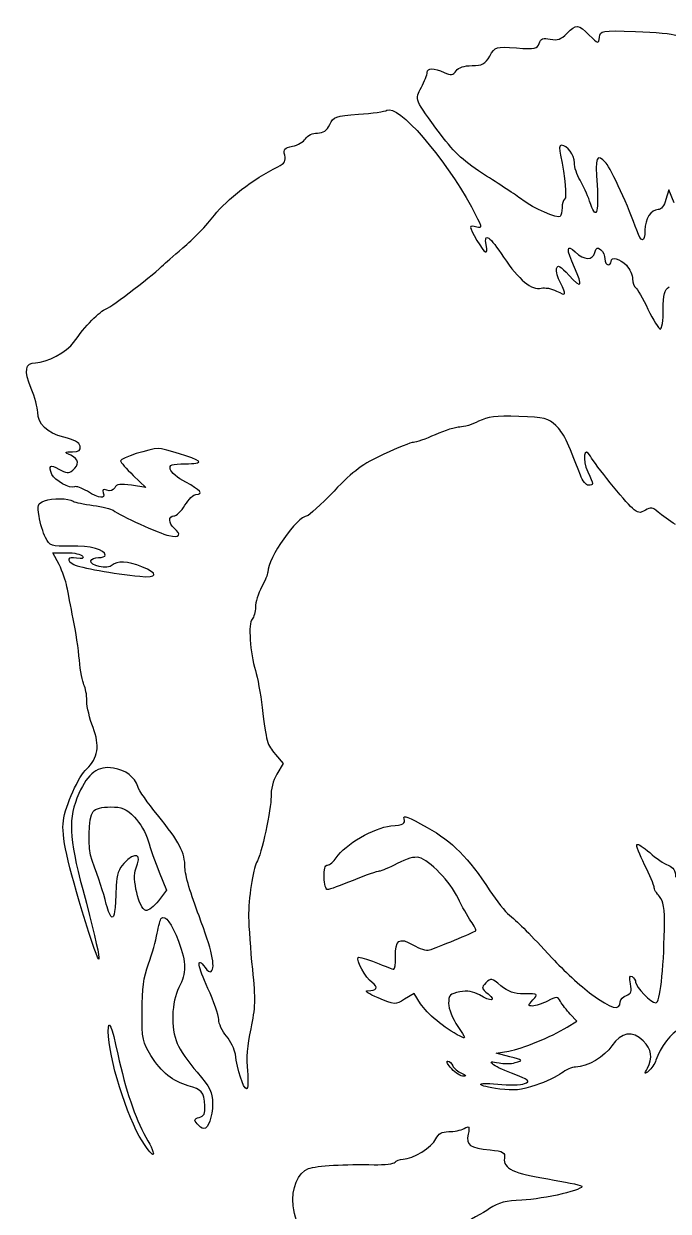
# Model space of a CAD drawing. Extents: x 9 to 140, y 12 to 218.
# Drawn here: x 9.2 to 64.8, y 114.8 to 217.4 of the extents above; entities that cross this region are included whole.
import ezdxf

# ---------------------------------------------------------------- set-up
doc = ezdxf.new("R2010")
doc.units = 0
doc.layers.get('0').update_dxf_attribs({"linetype": 'CONTINUOUS'})

msp = doc.modelspace()

# ---------------------------------------------------------------- linework, layer by layer
at = {"color": 7}
for points in [[(65.35312, 201.951077), (64.888221, 203.075556), (64.64396, 202.21566)], [(18.678523, 178.393299), (19.773466, 177.35146), (18.536714, 177.539153)], [(12.277937, 170.691498), (11.751993, 171.722431), (12.932381, 171.722431)], [(30.949411, 154.302987), (31.615396, 153.511509), (31.069661, 152.586558)], [(20.920292, 144.122042), (21.552451, 142.583112), (20.850649, 141.663005)], [(43.476442, 132.755135), (42.933051, 133.634358), (42.09842, 133.142736)], [(56.125832, 130.743605), (56.964958, 131.258667), (56.390416, 131.86079)], [(51.185665, 128.187199), (49.99504, 128.49761), (51.079024, 128.675421)]]:
    msp.add_lwpolyline(points, dxfattribs=at)
for points in [[(16.354984, 141.361493)], [(46.158581, 127.140139)], [(24.18705, 122.39103)], [(19.444452, 120.908736)]]:
    msp.add_lwpolyline(points, close=True, dxfattribs=at)
for points in [[(54.667417, 216.071393), (55.277089, 215.949459), (55.595483, 216.06028), (56.108018, 216.572814)], [(56.108018, 216.572814), (56.942919, 217.407716), (57.06196, 217.399179), (58.02585, 216.43529)], [(58.02585, 216.43529), (58.807421, 215.65372), (58.822807, 215.650252), (58.906098, 216.236852)], [(58.906098, 216.236852), (58.989404, 216.823541), (59.043612, 216.832213), (62.033581, 216.737146)], [(62.033581, 216.737146), (63.707071, 216.683938), (65.271507, 216.537954), (65.510106, 216.412739)], [(49.443328, 214.618014), (49.92914, 215.440429), (49.941427, 215.444154), (51.742861, 215.315262)], [(51.742861, 215.315262), (53.373941, 215.198559), (53.570415, 215.23748), (53.719373, 215.7068)], [(53.719373, 215.7068), (53.851612, 216.123453), (54.041667, 216.196543), (54.667417, 216.071393)], [(47.916642, 213.791181), (48.798917, 213.791181), (49.028286, 213.915405), (49.443328, 214.618014)], [(44.041915, 213.19195), (44.041915, 213.613788), (44.607274, 213.619315), (45.513657, 213.206338)], [(46.547463, 213.33863), (46.762376, 213.632541), (47.242336, 213.791181), (47.916642, 213.791181)], [(43.540931, 211.922575), (43.816471, 212.436676), (44.041915, 213.007894), (44.041915, 213.19195)], [(45.513657, 213.206338), (46.109924, 212.934661), (46.266748, 212.954728), (46.547463, 213.33863)], [(45.200141, 207.866539), (42.92654, 210.901648), (42.955631, 210.830533), (43.540931, 211.922575)], [(40.5697, 209.934556), (41.502645, 210.511147), (45.527979, 205.903354), (47.854923, 201.595181)], [(35.629646, 208.697952), (35.955602, 209.379751), (36.112389, 209.435608), (38.120169, 209.58523)], [(38.120169, 209.58523), (39.298637, 209.67305), (40.400925, 209.830247), (40.5697, 209.934556)], [(34.566122, 207.970348), (35.086134, 207.970348), (35.37689, 208.169267), (35.629646, 208.697952)], [(32.414908, 206.822342), (32.866552, 206.912671), (33.374314, 207.207924), (33.543266, 207.478461)], [(33.543266, 207.478461), (33.719699, 207.760975), (34.155081, 207.970348), (34.566122, 207.970348)], [(49.168891, 204.256296), (47.180063, 205.520534), (46.481532, 206.155968), (45.200141, 207.866539)], [(31.747804, 206.044258), (31.616571, 206.567133), (31.715437, 206.682449), (32.414908, 206.822342)], [(55.631609, 206.912014), (55.455616, 206.912014), (55.420943, 206.595017), (55.537555, 206.052119)], [(56.741915, 205.402993), (56.741915, 206.091539), (56.138228, 206.912014), (55.631609, 206.912014)], [(59.487366, 205.360617), (58.66139, 206.273313), (58.521915, 205.939356), (58.698789, 203.472431)], [(31.158871, 205.059389), (31.747672, 205.35341), (31.869896, 205.557806), (31.747804, 206.044258)], [(55.537555, 206.052119), (55.942936, 204.164838), (56.115339, 202.385126), (55.90535, 202.255345)], [(57.238993, 203.900535), (56.965599, 204.354274), (56.741915, 205.03038), (56.741915, 205.402993)], [(62.131408, 199.569827), (61.488489, 201.436026), (59.909549, 204.894111), (59.487366, 205.360617)], [(25.680072, 200.861295), (26.742917, 202.242542), (29.034925, 203.998777), (31.158871, 205.059389)], [(52.28331, 202.173279), (51.897886, 202.475079), (50.496399, 203.412437), (49.168891, 204.256296)], [(58.053261, 202.083369), (57.878808, 202.629072), (57.512387, 203.446798), (57.238993, 203.900535)], [(58.698789, 203.472431), (58.879878, 200.946692), (58.605436, 200.356142), (58.053261, 202.083369)], [(55.527003, 200.758216), (55.316324, 200.547534), (53.155858, 201.490038), (52.28331, 202.173279)], [(55.90535, 202.255345), (55.783377, 202.179963), (55.683581, 201.847498), (55.683581, 201.516539)], [(64.64396, 202.21566), (64.498164, 201.702398), (64.227861, 201.355764), (63.973414, 201.355764)], [(47.854923, 201.595181), (48.798176, 199.848812), (48.837736, 199.697832), (48.316354, 199.834177)], [(55.683581, 201.516539), (55.683581, 201.185579), (55.613123, 200.844333), (55.527003, 200.758216)], [(63.973414, 201.355764), (63.353675, 201.355764), (62.845416, 200.557884), (62.835745, 199.569827)], [(22.968442, 198.043477), (23.820065, 198.76184), (25.040297, 200.029858), (25.680072, 200.861295)], [(48.316354, 199.834177), (47.608778, 200.019214), (47.609649, 199.979746), (48.341383, 198.698242)], [(49.133744, 198.313056), (48.920961, 199.426166), (49.442595, 199.057557), (50.640948, 197.248)], [(62.835745, 199.569827), (62.824976, 198.469528), (62.510466, 198.469528), (62.131408, 199.569827)], [(21.287748, 196.594193), (21.360509, 196.672933), (22.11682, 197.325113), (22.968442, 198.043477)], [(48.341383, 198.698242), (49.024842, 197.501301), (49.315976, 197.359776), (49.133744, 198.313056)], [(56.747714, 196.365934), (56.025148, 197.958327), (56.052199, 198.423824), (56.825102, 197.697717)], [(58.518782, 197.657175), (58.628656, 198.077328), (58.736741, 198.127083), (59.023179, 197.88936)], [(50.640948, 197.248), (51.947784, 195.274631), (53.063783, 194.3525), (53.885216, 194.56731)], [(56.825102, 197.697717), (57.592664, 196.976632), (58.336164, 196.958834), (58.518782, 197.657175)], [(59.023179, 197.88936), (59.223685, 197.722953), (59.387737, 197.363258), (59.387737, 197.090036)], [(59.387737, 197.090036), (59.387737, 196.816811), (59.5068, 196.593264), (59.652321, 196.593264)], [(59.916904, 196.857848), (59.916904, 197.322742), (60.671951, 197.141849), (61.229513, 196.543375)], [(16.34739, 192.78178), (16.794557, 192.921718), (20.627131, 195.879268), (21.287748, 196.594193)], [(55.535298, 195.036665), (55.30823, 195.47577), (55.163532, 196.035406), (55.21375, 196.280297)], [(55.21375, 196.280297), (55.284616, 196.625877), (55.524839, 196.488627), (56.2868, 195.667223)], [(56.2868, 195.667223), (57.389554, 194.478436), (57.516718, 194.671204), (56.747714, 196.365934)], [(59.652321, 196.593264), (59.797842, 196.593264), (59.916904, 196.712327), (59.916904, 196.857848)], [(61.229513, 196.543375), (61.526224, 196.224893), (61.768987, 195.696139), (61.768987, 195.368365)], [(55.194943, 194.323343), (56.06361, 193.874136), (56.098575, 193.947412), (55.535298, 195.036665)], [(61.768987, 195.368365), (61.768987, 195.040589), (61.884179, 194.701218), (62.024972, 194.614205)], [(53.885216, 194.56731), (54.1913, 194.647354), (54.780677, 194.537568), (55.194943, 194.323343)], [(62.024972, 194.614205), (62.165762, 194.527191), (62.648095, 193.686726), (63.09682, 192.746506)], [(64.414821, 192.69316), (64.414821, 194.057662), (64.507152, 194.40697), (64.939143, 194.676752)], [(13.536578, 189.872861), (14.512446, 191.284466), (15.791019, 192.607666), (16.34739, 192.78178)], [(63.09682, 192.746506), (63.545545, 191.806285), (64.025666, 191.037014), (64.163752, 191.037014)], [(64.163752, 191.037014), (64.301841, 191.037014), (64.414821, 191.782279), (64.414821, 192.69316)], [(10.249538, 188.126598), (11.178051, 188.126598), (12.997627, 189.093261), (13.536578, 189.872861)], [(9.87256, 185.913141), (9.231059, 187.460877), (9.344438, 188.126598), (10.249538, 188.126598)], [(10.439832, 183.851317), (10.439832, 184.232566), (10.184559, 185.160386), (9.87256, 185.913141)], [(12.68571, 181.703498), (11.216918, 182.063813), (10.439832, 182.806972), (10.439832, 183.851317)], [(48.484226, 183.067344), (47.94432, 182.793995), (47.214994, 182.570348), (46.863503, 182.570348)], [(51.948149, 183.480303), (49.928153, 183.548689), (49.283059, 183.471783), (48.484226, 183.067344)], [(55.142572, 182.713987), (54.497571, 183.331935), (54.196377, 183.40419), (51.948149, 183.480303)], [(57.27237, 178.40316), (56.142946, 181.368671), (55.780001, 182.103289), (55.142572, 182.713987)], [(14.094172, 180.916702), (14.034929, 181.226225), (13.568003, 181.487059), (12.68571, 181.703498)], [(44.728752, 181.908889), (43.90613, 181.545087), (43.069732, 181.247431), (42.870088, 181.247431)], [(46.863503, 182.570348), (46.512009, 182.570348), (45.551373, 182.272691), (44.728752, 181.908889)], [(13.435793, 180.435774), (13.999761, 180.449294), (14.161082, 180.567134), (14.094172, 180.916702)], [(20.835065, 180.718264), (20.125526, 180.718264), (17.583582, 179.891756), (17.583582, 179.66105)], [(24.317217, 179.615573), (24.010112, 179.884641), (21.377648, 180.718264), (20.835065, 180.718264)], [(42.870088, 181.247431), (42.670447, 181.247431), (41.512982, 180.786159), (40.297947, 180.222379)], [(58.128935, 180.056806), (57.603316, 181.005763), (57.388802, 179.762378), (57.895003, 178.700864)], [(13.284102, 180.13076), (12.703371, 180.410834), (12.707086, 180.418306), (13.435793, 180.435774)], [(13.455055, 178.843371), (14.045602, 179.33348), (13.984592, 179.792924), (13.284102, 180.13076)], [(17.583582, 179.66105), (17.583582, 179.536796), (18.076304, 178.96631), (18.678523, 178.393299)], [(23.173338, 179.395353), (23.941048, 179.395353), (24.455522, 179.4944), (24.317217, 179.615573)], [(40.297947, 180.222379), (38.465435, 179.372093), (37.733634, 178.83078), (36.005677, 177.047379)], [(61.748117, 175.570634), (61.062764, 176.182409), (58.549101, 179.298232), (58.128935, 180.056806)], [(11.662519, 178.481159), (11.358909, 179.272353), (11.493865, 179.373202), (12.26443, 178.930959)], [(13.606696, 177.405943), (13.263618, 177.193911), (11.858223, 177.971156), (11.662519, 178.481159)], [(12.26443, 178.930959), (12.907656, 178.561799), (13.098833, 178.547734), (13.455055, 178.843371)], [(21.864696, 178.932332), (21.791126, 179.325714), (21.987944, 179.395353), (23.173338, 179.395353)], [(23.206247, 177.807853), (22.516018, 178.171655), (21.912321, 178.677671), (21.864696, 178.932332)], [(57.895003, 178.700864), (58.421868, 177.596017), (58.42504, 177.543264), (57.964639, 177.543264)], [(14.723404, 177.020871), (14.241711, 177.31455), (13.739194, 177.487834), (13.606696, 177.405943)], [(18.536714, 177.539153), (17.57062, 177.685769), (17.251307, 177.639909), (17.077648, 177.329595)], [(24.087442, 176.749519), (24.792226, 176.749519), (24.462224, 177.145857), (23.206247, 177.807853)], [(57.964639, 177.543264), (57.764013, 177.543264), (57.45249, 177.930217), (57.27237, 178.40316)], [(11.011715, 176.186293), (11.715287, 176.453789), (13.061326, 176.44237), (13.49774, 176.165206)], [(16.090609, 176.884806), (16.302694, 176.332121), (15.765381, 176.385596), (14.723404, 177.020871)], [(16.396251, 177.108514), (16.057954, 177.238329), (15.977537, 177.17947), (16.090609, 176.884806)], [(17.077648, 177.329595), (16.940977, 177.085376), (16.678484, 177.00021), (16.396251, 177.108514)], [(23.139821, 175.823478), (23.454601, 176.332801), (23.88103, 176.749519), (24.087442, 176.749519)], [(36.005677, 177.047379), (34.859965, 175.864909), (33.818306, 174.897431), (33.690877, 174.897431)], [(10.546826, 174.86371), (10.391066, 175.837781), (10.436725, 175.967681), (11.011715, 176.186293)], [(13.49774, 176.165206), (13.651619, 176.067474), (14.425525, 175.904996), (15.217532, 175.804145)], [(15.217532, 175.804145), (16.009536, 175.703291), (16.791797, 175.515069), (16.955892, 175.38587)], [(22.1922, 174.897436), (22.398612, 174.897436), (22.825041, 175.314155), (23.139821, 175.823478)], [(62.870188, 175.391958), (62.407856, 175.103226), (62.242181, 175.129608), (61.748117, 175.570634)], [(63.979867, 175.224578), (63.497322, 175.655123), (63.331606, 175.680119), (62.870188, 175.391958)], [(11.112683, 173.023313), (10.89646, 173.441445), (10.641825, 174.269622), (10.546826, 174.86371)], [(16.955892, 175.38587), (17.557756, 174.911999), (20.916347, 173.375442), (21.750936, 173.192136)], [(22.21379, 173.839103), (21.711597, 174.255885), (21.698516, 174.897436), (22.1922, 174.897436)], [(33.690877, 174.897431), (32.832643, 174.897431), (30.283581, 171.265689), (30.283581, 170.042933)], [(65.477067, 174.163371), (64.965599, 174.468663), (64.291858, 174.946207), (63.979867, 175.224578)], [(21.750936, 173.192136), (22.670993, 172.990058), (22.881794, 173.284711), (22.21379, 173.839103)], [(13.298871, 172.29619), (11.57768, 172.264406), (11.490061, 172.293545), (11.112683, 173.023313)], [(16.260665, 171.493677), (16.260665, 171.978635), (14.97448, 172.327133), (13.298871, 172.29619)], [(13.786446, 171.250504), (12.988872, 171.40297), (12.852051, 171.072326), (13.556668, 170.695226)], [(12.932381, 171.722431), (13.581592, 171.722431), (14.197021, 171.586107), (14.299997, 171.419486)], [(14.299997, 171.419486), (14.429238, 171.210372), (14.270178, 171.158032), (13.786446, 171.250504)], [(15.016658, 171.018928), (15.075472, 171.187573), (15.379436, 171.316102), (15.692131, 171.304548)], [(15.692131, 171.304548), (16.004823, 171.292986), (16.260665, 171.378102), (16.260665, 171.493677)], [(12.958175, 168.773269), (12.873313, 169.261279), (12.567206, 170.124482), (12.277937, 170.691498)], [(13.556668, 170.695226), (14.040001, 170.436553), (17.001419, 169.908299), (19.237227, 169.681935)], [(16.868897, 170.637332), (16.496202, 170.264635), (14.870406, 170.599579), (15.016658, 171.018928)], [(19.43031, 170.503077), (18.189377, 170.9996), (17.27889, 171.047323), (16.868897, 170.637332)], [(19.237227, 169.681935), (20.78663, 169.525064), (20.880189, 169.922952), (19.43031, 170.503077)], [(30.283581, 170.042933), (30.283581, 169.87094), (30.045456, 169.285931), (29.754415, 168.74291)], [(13.499968, 166.000078), (13.286846, 167.037321), (13.043038, 168.285255), (12.958175, 168.773269)], [(29.754415, 168.74291), (29.463373, 168.199887), (29.225248, 167.421793), (29.225248, 167.013805)], [(29.225248, 167.013805), (29.225248, 166.60582), (29.094975, 166.141741), (28.935751, 165.982518)], [(14.034342, 162.442181), (13.953559, 163.361783), (13.713092, 164.962837), (13.499968, 166.000078)], [(28.935751, 165.982518), (28.586517, 165.633284), (28.75175, 163.048471), (29.219993, 161.535973)], [(14.427192, 160.310573), (14.291906, 160.563356), (14.115124, 161.522579), (14.034342, 162.442181)], [(29.219993, 161.535973), (29.400196, 160.953889), (29.6638, 159.525139), (29.805778, 158.360973)], [(14.673165, 158.917328), (14.673165, 159.430831), (14.562476, 160.05779), (14.427192, 160.310573)], [(15.21174, 156.61731), (14.915523, 157.368817), (14.673165, 158.403827), (14.673165, 158.917328)], [(29.805778, 158.360973), (30.177978, 155.309054), (30.215808, 155.174826), (30.949411, 154.302987)], [(14.664267, 153.061252), (15.63709, 153.941645), (15.813847, 155.089754), (15.21174, 156.61731)], [(12.646004, 148.558541), (12.828717, 149.891589), (13.966365, 152.429662), (14.664267, 153.061252)], [(16.960062, 153.114401), (15.637502, 153.329024), (14.767952, 152.688025), (13.987407, 150.923075)], [(19.069093, 151.513058), (18.805822, 152.350864), (18.028587, 152.941004), (16.960062, 153.114401)], [(31.069661, 152.586558), (30.73835, 152.025027), (30.540584, 151.262432), (30.566323, 150.645664)], [(13.987407, 150.923075), (13.045197, 148.79257), (13.111277, 147.156445), (14.322817, 142.618264)], [(20.773149, 149.06476), (19.932777, 150.103094), (19.165951, 151.204827), (19.069093, 151.513058)], [(15.205536, 149.369002), (15.405174, 149.609551), (15.991293, 149.762014), (16.716394, 149.762014)], [(16.716394, 149.762014), (17.703861, 149.762014), (18.04643, 149.616665), (18.774183, 148.888913)], [(30.566323, 150.645664), (30.608175, 149.642827), (29.728604, 145.599909), (29.327316, 144.950614)], [(15.12011, 145.131806), (14.733376, 146.165837), (14.787806, 148.865667), (15.205536, 149.369002)], [(18.774183, 148.888913), (19.27062, 148.392475), (19.785518, 147.507862), (19.967708, 146.838392)], [(23.139832, 144.523955), (23.139832, 145.827554), (22.681573, 146.706788), (20.773149, 149.06476)], [(40.896945, 148.11761), (42.015103, 148.22505), (42.181563, 148.312915), (42.050324, 148.726414)], [(42.050324, 148.726414), (41.932429, 149.09787), (42.391494, 148.929466), (44.034829, 147.998413)], [(14.56091, 139.840139), (12.979369, 144.959993), (12.470392, 147.277323), (12.646004, 148.558541)], [(36.20067, 145.378525), (36.947533, 146.518381), (39.451317, 147.978704), (40.896945, 148.11761)], [(44.034829, 147.998413), (46.2779, 146.727569), (47.555941, 145.435061), (49.452998, 142.5189)], [(19.967708, 146.838392), (20.143941, 146.190811), (20.572603, 144.968455), (20.920292, 144.122042)], [(18.894605, 144.41665), (19.473752, 145.689759), (18.876852, 145.962198), (17.865942, 144.886148)], [(62.810006, 144.76925), (62.363916, 145.65295), (62.062262, 146.439305), (62.139663, 146.516706)], [(62.139663, 146.516706), (62.217065, 146.594108), (62.714336, 146.276428), (63.244711, 145.810751)], [(63.244711, 145.810751), (63.77509, 145.345076), (64.493463, 144.855927), (64.841099, 144.723755)], [(16.354984, 141.361493), (16.072358, 142.455209), (15.728363, 143.505499), (15.12011, 145.131806)], [(17.865942, 144.886148), (17.434177, 144.426554), (17.246873, 143.880401), (17.208085, 142.967919)], [(29.327316, 144.950614), (28.993409, 144.41034), (28.610219, 141.810129), (28.632677, 140.237014)], [(35.141662, 143.676598), (35.123617, 144.364652), (35.230255, 144.734931), (35.446441, 144.734931)], [(35.446441, 144.734931), (35.629334, 144.734931), (35.968736, 145.024549), (36.20067, 145.378525)], [(41.462531, 144.872715), (40.773456, 144.505892), (40.072228, 144.205764), (39.904247, 144.205764)], [(43.332966, 145.384666), (42.937729, 145.483866), (42.264349, 145.299557), (41.462531, 144.872715)], [(46.714704, 141.876436), (46.042149, 143.293909), (44.248205, 145.154957), (43.332966, 145.384666)], [(63.621081, 142.845081), (63.621081, 143.019672), (63.256099, 143.88555), (62.810006, 144.76925)], [(64.841099, 144.723755), (65.312806, 144.544412), (65.473165, 144.28289), (65.473165, 143.692941)], [(19.755874, 140.820685), (19.183165, 140.934051), (18.537214, 143.63102), (18.894605, 144.41665)], [(24.352896, 140.343628), (23.658203, 142.147168), (23.139832, 143.933526), (23.139832, 144.523955)], [(35.438477, 142.619172), (35.290493, 142.618643), (35.156926, 143.094514), (35.141662, 143.676598)], [(39.904247, 144.205764), (39.736265, 144.205764), (38.723287, 143.848984), (37.653182, 143.412922)], [(14.322817, 142.618264), (16.083656, 136.022517), (16.21554, 134.483671), (14.56091, 139.840139)], [(17.208085, 142.967919), (17.109173, 140.641007), (17.056198, 140.237014), (16.849987, 140.237014)], [(37.653182, 143.412922), (36.58308, 142.976857), (35.586461, 142.619669), (35.438477, 142.619172)], [(64.084102, 142.016205), (63.829441, 142.297494), (63.621081, 142.670488), (63.621081, 142.845081)], [(20.850649, 141.663005), (20.464659, 141.156944), (19.97201, 140.777902), (19.755874, 140.820685)], [(47.818619, 139.89105), (47.535722, 140.299612), (47.038961, 141.193036), (46.714704, 141.876436)], [(49.452998, 142.5189), (50.009213, 141.663886), (50.770999, 140.711386), (51.145853, 140.402233)], [(64.510817, 139.217247), (64.540059, 141.059622), (64.457019, 141.604296), (64.084102, 142.016205)], [(16.849987, 140.237014), (16.737553, 140.237014), (16.5148, 140.74303), (16.354984, 141.361493)], [(20.745765, 138.850489), (20.852617, 139.470347), (21.015399, 140.052859), (21.107501, 140.144963)], [(21.107501, 140.144963), (21.434841, 140.4723), (22.021628, 139.677584), (22.576769, 138.155064)], [(25.402979, 135.532802), (25.79814, 135.927962), (25.463889, 137.459294), (24.352896, 140.343628)], [(28.632677, 140.237014), (28.644107, 139.43665), (28.790461, 137.412587), (28.957916, 135.739098)], [(48.237965, 139.062807), (48.290221, 139.109781), (48.101515, 139.482491), (47.818619, 139.89105)], [(51.145853, 140.402233), (52.061605, 139.646988), (52.856619, 138.846788), (54.837415, 136.686594)], [(19.993576, 136.208728), (20.300429, 137.041837), (20.638913, 138.230629), (20.745765, 138.850489)], [(41.300723, 136.788906), (41.261578, 138.281849), (41.633201, 138.539397), (42.817944, 137.840381)], [(44.2459, 137.409489), (44.830357, 137.590527), (48.112111, 138.949668), (48.237965, 139.062807)], [(63.773955, 132.828681), (64.13463, 132.828681), (64.45327, 135.591272), (64.510817, 139.217247)], [(22.576769, 138.155064), (23.276489, 136.236011), (23.282979, 135.469445), (22.610665, 134.151598)], [(42.817944, 137.840381), (43.351709, 137.52545), (43.99429, 137.331551), (44.2459, 137.409489)], [(25.122048, 134.078583), (24.229103, 136.011245), (24.102753, 136.951215), (24.878522, 135.890288)], [(39.296015, 134.593084), (38.738059, 134.983892), (37.872469, 136.537012), (38.090888, 136.755431)], [(38.090888, 136.755431), (38.166064, 136.830607), (38.853491, 136.632685), (39.618502, 136.315606)], [(41.168841, 135.739098), (41.256516, 135.739098), (41.315862, 136.211511), (41.300723, 136.788906)], [(54.837415, 136.686594), (55.754471, 135.686482), (57.287374, 134.283215), (58.243867, 133.568223)], [(19.435665, 132.09334), (19.435665, 134.083359), (19.56666, 135.049644), (19.993576, 136.208728)], [(24.878522, 135.890288), (25.083402, 135.610097), (25.319408, 135.449228), (25.402979, 135.532802)], [(28.957916, 135.739098), (29.222121, 133.098733), (29.203131, 132.418849), (28.814305, 130.5975)], [(39.618502, 136.315606), (40.383513, 135.998527), (41.081166, 135.739098), (41.168841, 135.739098)], [(38.904587, 133.878886), (39.713448, 133.890819), (39.875777, 134.187001), (39.296015, 134.593084)], [(49.117128, 134.570084), (48.699703, 134.145512), (48.710837, 134.085719), (49.296746, 133.605363)], [(50.394198, 134.322569), (49.609923, 134.982492), (49.536572, 134.996708), (49.117128, 134.570084)], [(61.230259, 133.487102), (61.651925, 133.620933), (61.718939, 133.806578), (61.585832, 134.472114)], [(61.585832, 134.472114), (61.468852, 135.057012), (61.50954, 135.237993), (61.727696, 135.103164)], [(61.727696, 135.103164), (61.895934, 134.999188), (62.033581, 134.778832), (62.033581, 134.613481)], [(62.033581, 134.613481), (62.033581, 134.206234), (63.376847, 132.828681), (63.773955, 132.828681)], [(22.610665, 134.151598), (21.975334, 132.906243), (21.908887, 130.660587), (22.467793, 129.322938)], [(26.050248, 131.411115), (26.050248, 131.773287), (25.632558, 132.973649), (25.122048, 134.078583)], [(39.808581, 133.260933), (38.990968, 133.603563), (38.594887, 133.874319), (38.904587, 133.878886)], [(46.855502, 133.778831), (45.998688, 133.618092), (45.893998, 133.510308), (45.893998, 132.788917)], [(48.54997, 133.526236), (48.031612, 133.832439), (47.535484, 133.906398), (46.855502, 133.778831)], [(49.296746, 133.605363), (50.057553, 132.981615), (49.561004, 132.929006), (48.54997, 133.526236)], [(52.437596, 133.622431), (51.513679, 133.622431), (51.028841, 133.788552), (50.394198, 134.322569)], [(53.17004, 133.093264), (53.642302, 133.61511), (53.632169, 133.622431), (52.437596, 133.622431)], [(55.541505, 132.94632), (55.283132, 133.401554), (55.218359, 133.404504), (54.430165, 132.996914)], [(58.243867, 133.568223), (59.916692, 132.317763), (60.710665, 132.113898), (60.710665, 132.93484)], [(60.710665, 132.93484), (60.710665, 133.147882), (60.944482, 133.3964), (61.230259, 133.487102)], [(42.09842, 133.142736), (41.275119, 132.657784), (41.244036, 132.65939), (39.808581, 133.260933)], [(46.882008, 129.949636), (45.53159, 130.658044), (43.985185, 131.931971), (43.476442, 132.755135)], [(45.893998, 132.788917), (45.893998, 132.328132), (46.234149, 131.475374), (46.68357, 130.809458)], [(53.142171, 132.564098), (52.726487, 132.564098), (52.728672, 132.605558), (53.17004, 133.093264)], [(54.430165, 132.996914), (53.96983, 132.758865), (53.390234, 132.564098), (53.142171, 132.564098)], [(56.390416, 131.86079), (56.074418, 132.191956), (55.692408, 132.680445), (55.541505, 132.94632)], [(16.525248, 130.376533), (16.525248, 131.543107), (16.809421, 130.862216), (17.341887, 128.419836)], [(20.193487, 128.297739), (19.491894, 129.404033), (19.435665, 129.685664), (19.435665, 132.09334)], [(26.722337, 129.953882), (26.352688, 130.393186), (26.050248, 131.04894), (26.050248, 131.411115)], [(19.444452, 120.908736), (18.128144, 122.960024), (16.525248, 128.158666), (16.525248, 130.376533)], [(28.814305, 130.5975), (28.518855, 129.21356), (28.421023, 127.974331), (28.527097, 126.959479)], [(46.68357, 130.809458), (47.406414, 129.738406), (47.423184, 129.665743), (46.882008, 129.949636)], [(51.079024, 128.675421), (52.23193, 128.86454), (54.736939, 129.891091), (56.125832, 130.743605)], [(62.689981, 129.550501), (61.764257, 130.476225), (60.775588, 130.320899), (59.978475, 129.124514)], [(65.721005, 130.447431), (65.269663, 130.447431), (64.105896, 128.912302), (63.780847, 127.888164)], [(22.467793, 129.322938), (22.680253, 128.814446), (23.453103, 127.698579), (24.185232, 126.843232)], [(27.48878, 128.409626), (27.436887, 128.819664), (27.091987, 129.514579), (26.722337, 129.953882)], [(63.048597, 127.188891), (63.527691, 128.088133), (63.415855, 128.824628), (62.689981, 129.550501)], [(17.341887, 128.419836), (18.024369, 125.289347), (18.820961, 122.936159), (19.771993, 121.241116)], [(23.427786, 125.678639), (22.103811, 126.035147), (21.126453, 126.8266), (20.193487, 128.297739)], [(28.437639, 125.420348), (28.181874, 125.420348), (27.65837, 127.069588), (27.48878, 128.409626)], [(59.978475, 129.124514), (59.357056, 128.191824), (57.880004, 127.328388), (56.843742, 127.292052)], [(46.158581, 127.140139), (45.816806, 127.503941), (45.664252, 127.801598), (45.819571, 127.801598)], [(45.819571, 127.801598), (45.974889, 127.801598), (46.171596, 127.620144), (46.256702, 127.398367)], [(46.256702, 127.398367), (46.341805, 127.176588), (46.681964, 126.886481), (47.012611, 126.753678)], [(51.331217, 126.753379), (49.644914, 127.388398), (48.937407, 127.977519), (50.259623, 127.645663)], [(50.259623, 127.645663), (50.623425, 127.554355), (51.248503, 127.569005), (51.648685, 127.678217)], [(51.648685, 127.678217), (52.348969, 127.869331), (52.331583, 127.888442), (51.185665, 128.187199)], [(56.843742, 127.292052), (56.535944, 127.281257), (55.992427, 127.042992), (55.635925, 126.762566)], [(63.170641, 126.965596), (62.785411, 126.647853), (62.772719, 126.671078), (63.048597, 127.188891)], [(63.780847, 127.888164), (63.681705, 127.575794), (63.407113, 127.160636), (63.170641, 126.965596)], [(24.185232, 126.843232), (25.335982, 125.498815), (25.516697, 125.133309), (25.518729, 124.146183)], [(28.527097, 126.959479), (28.621649, 126.054855), (28.584771, 125.420348), (28.437639, 125.420348)], [(47.196888, 126.495453), (46.967595, 126.486219), (46.500357, 126.776337), (46.158581, 127.140139)], [(47.012611, 126.753678), (47.390476, 126.601913), (47.458926, 126.505994), (47.196888, 126.495453)], [(52.453995, 125.870227), (52.993483, 126.076297), (52.868811, 126.174362), (51.331217, 126.753379)], [(55.635925, 126.762566), (55.27942, 126.482142), (54.275741, 126.01285), (53.405527, 125.719694)], [(24.855107, 123.94969), (24.782807, 125.140511), (24.598895, 125.36329), (23.427786, 125.678639)], [(50.314082, 125.391495), (48.201805, 125.678136), (48.058835, 126.012138), (50.136137, 125.807208)], [(50.136137, 125.807208), (51.07718, 125.714371), (52.120215, 125.742729), (52.453995, 125.870227)], [(53.405527, 125.719694), (52.141623, 125.293916), (51.51969, 125.22789), (50.314082, 125.391495)], [(25.518729, 124.146183), (25.521111, 122.994232), (25.161513, 121.980764), (24.750419, 121.980764)], [(24.377269, 122.94008), (24.788299, 123.047569), (24.896054, 123.275238), (24.855107, 123.94969)], [(24.18705, 122.39103), (23.900617, 122.736163), (23.930817, 122.823332), (24.377269, 122.94008)], [(24.750419, 121.980764), (24.627838, 121.980764), (24.374322, 122.165385), (24.18705, 122.39103)], [(47.228988, 121.987225), (47.68569, 122.231645), (47.720345, 122.182819), (47.581812, 121.490147)], [(19.771993, 121.241116), (20.790212, 119.426323), (20.551294, 119.183875), (19.444452, 120.908736)], [(41.970984, 119.334931), (42.793444, 119.334931), (44.479572, 120.378847), (44.802743, 121.088129)], [(44.802743, 121.088129), (45.01397, 121.551721), (45.302792, 121.716181), (45.905719, 121.716181)], [(45.905719, 121.716181), (46.354968, 121.716181), (46.95044, 121.838151), (47.228988, 121.987225)], [(47.581812, 121.490147), (47.392344, 120.542807), (47.708082, 120.315437), (49.465873, 120.133393)], [(49.465873, 120.133393), (50.642192, 120.011571), (50.779905, 119.932117), (50.708605, 119.416375)], [(39.46484, 118.858969), (40.367185, 118.834337), (41.177885, 118.931351), (41.26639, 119.074557)], [(41.26639, 119.074557), (41.354896, 119.217763), (41.671965, 119.334931), (41.970984, 119.334931)], [(50.708605, 119.416375), (50.587667, 118.541588), (51.522101, 118.095554), (54.461974, 117.624767)], [(32.491847, 115.293349), (32.31252, 116.807472), (32.865803, 118.164917), (33.808337, 118.523266)], [(33.808337, 118.523266), (34.471687, 118.775472), (37.008454, 118.926023), (39.46484, 118.858969)], [(57.36249, 117.029479), (57.817512, 116.748258), (54.135602, 115.872615), (52.207758, 115.803561)], [(54.461974, 117.624767), (55.90014, 117.394463), (57.205372, 117.126583), (57.36249, 117.029479)], [(35.427666, 111.280062), (33.354851, 112.538449), (32.714438, 113.413897), (32.491847, 115.293349)], [(49.429633, 115.064731), (48.867481, 114.692964), (47.668326, 114.043161), (46.764842, 113.620717)], [(52.207758, 115.803561), (50.836706, 115.754452), (50.227648, 115.592476), (49.429633, 115.064731)]]:
    msp.add_open_spline(points, degree=3, dxfattribs=at)

doc.saveas('drawing.dxf')
